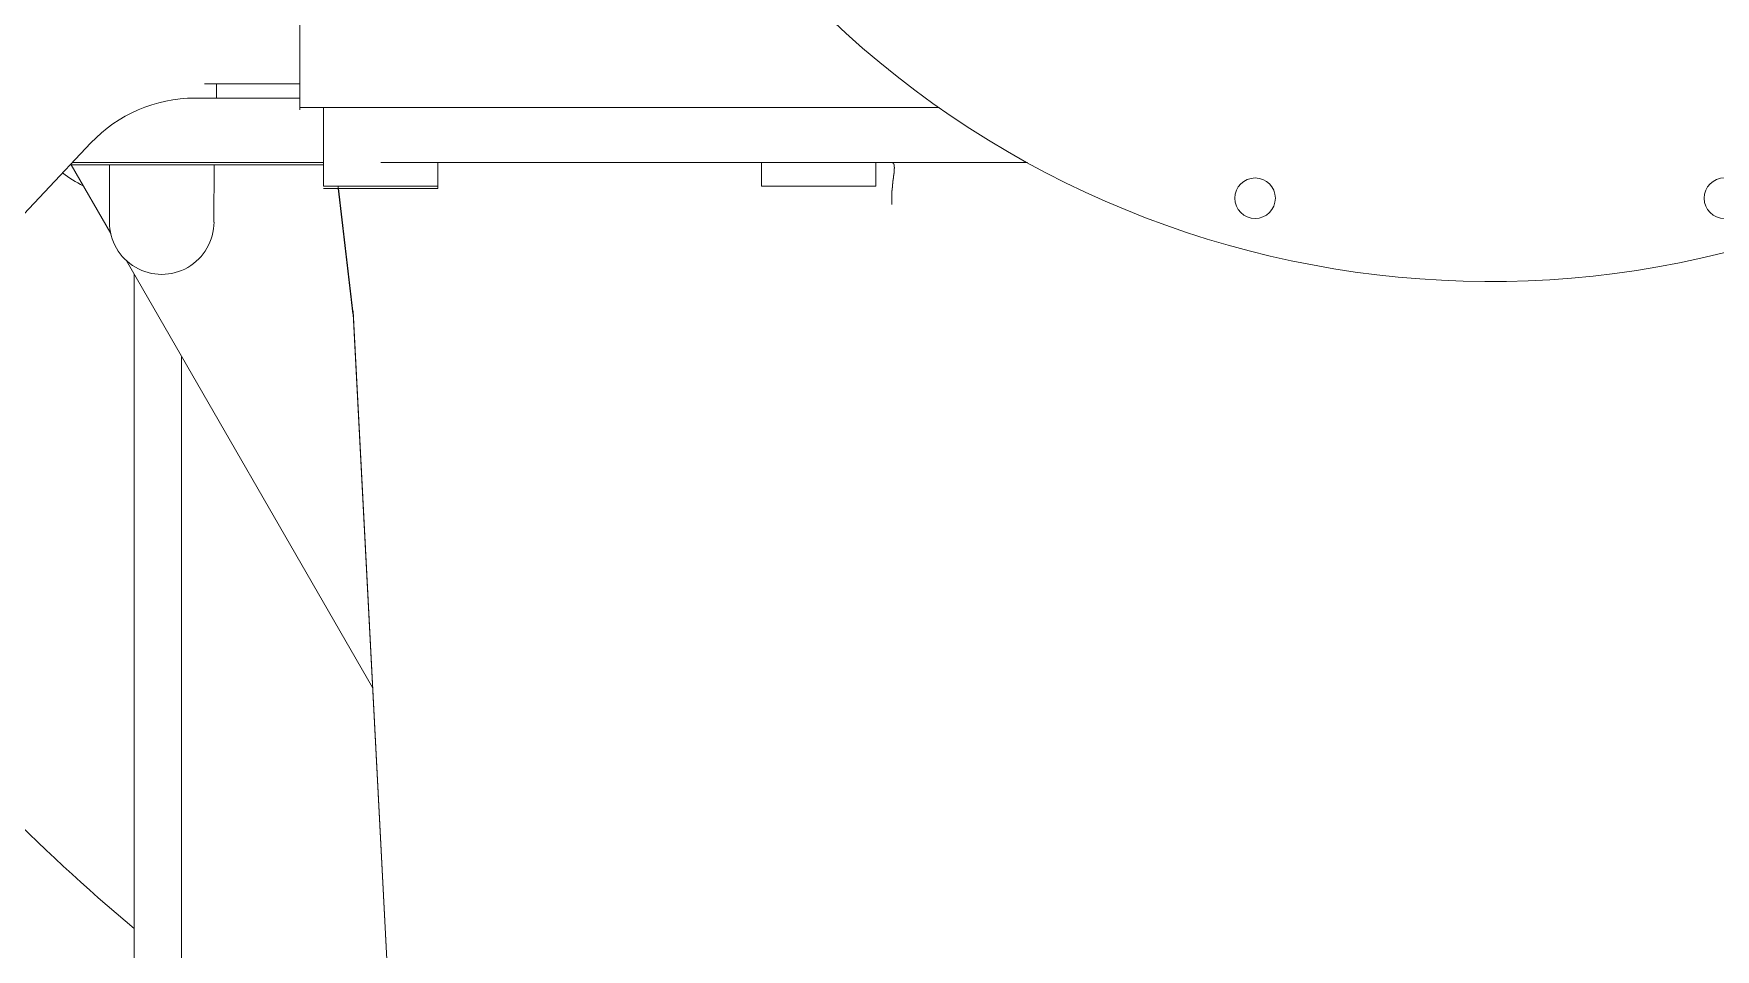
# Model space of a CAD drawing. Header units: millimetres. Extents: x 5194 to 16594, y 329 to 7592.
# Drawn here: x 10590 to 10943.3, y 2971.5 to 3163.7 of the extents above; entities that cross this region are included whole.
import ezdxf

# ---------------------------------------------------------------- set-up
doc = ezdxf.new("R2010")
doc.units = ezdxf.units.MM
doc.header["$MEASUREMENT"] = 0
doc.layers.add('PDF_Geometry', color=7, linetype='Continuous', true_color=0x231f20)

msp = doc.modelspace()

# ---------------------------------------------------------------- linework, layer by layer
at = {"layer": 'PDF_Geometry', "color": 0, "lineweight": 9}
for p, q in [((10645.9, 3147.69), (10645.9, 3279.63)), ((10645.9, 3153.18), (10625.88, 3153.18)), ((10628.39, 3153.18), (10628.39, 3150.19)), ((10645.89, 3150.18), (10623.85, 3150.18)), ((10780.24, 3148.18), (10645.89, 3148.18)), ((10650.88, 3148.17), (10650.88, 3131.67)), ((10602.02, 3140.76), (10569.78, 3106.6)), ((10597.69, 3136.18), (10650.9, 3136.18)), ((10597.84, 3136.18), (10606.18, 3121.74)), ((10650.91, 3136.68), (10598.15, 3136.68)), ((10598.15, 3136.68), (10650.89, 3136.68)), ((10605.9, 3124.18), (10605.9, 3136.19)), ((10627.89, 3136.19), (10627.87, 3124.16)), ((10662.89, 3136.68), (10798.8, 3136.68)), ((10674.88, 3131.67), (10674.88, 3136.68)), ((10674.88, 3131.18), (10674.88, 3136.17)), ((10742.88, 3136.68), (10742.88, 3131.67)), ((10766.91, 3131.67), (10766.91, 3136.68)), ((10770.1, 3136.69), (10770.07, 3136.69)), ((10770.12, 3136.69), (10770.1, 3136.69)), ((10770.16, 3136.69), (10770.12, 3136.69)), ((10770.16, 3136.67), (10770.16, 3136.69)), ((10770.19, 3136.67), (10770.16, 3136.67)), ((10770.21, 3136.67), (10770.19, 3136.67)), ((10770.23, 3136.67), (10770.21, 3136.67)), ((10770.25, 3136.67), (10770.23, 3136.67)), ((10770.25, 3136.65), (10770.25, 3136.67)), ((10770.28, 3136.65), (10770.25, 3136.65)), ((10770.3, 3136.65), (10770.28, 3136.65)), ((10770.32, 3136.65), (10770.3, 3136.65)), ((10770.34, 3136.65), (10770.32, 3136.65)), ((10770.37, 3136.65), (10770.34, 3136.65)), ((10770.37, 3136.63), (10770.37, 3136.65)), ((10770.39, 3136.63), (10770.37, 3136.63)), ((10770.41, 3136.63), (10770.39, 3136.63)), ((10770.41, 3136.6), (10770.41, 3136.63)), ((10770.41, 3136.58), (10770.41, 3136.6)), ((10770.43, 3136.58), (10770.41, 3136.58)), ((10770.46, 3136.58), (10770.43, 3136.58)), ((10770.5, 3136.58), (10770.46, 3136.58)), ((10770.5, 3136.56), (10770.5, 3136.58)), ((10770.5, 3136.54), (10770.5, 3136.56)), ((10770.52, 3136.54), (10770.5, 3136.54)), ((10770.55, 3136.54), (10770.52, 3136.54)), ((10770.55, 3136.51), (10770.55, 3136.54)), ((10770.55, 3136.49), (10770.55, 3136.51)), ((10770.57, 3136.49), (10770.55, 3136.49)), ((10770.57, 3136.47), (10770.57, 3136.49)), ((10770.59, 3136.47), (10770.57, 3136.47)), ((10770.59, 3136.45), (10770.59, 3136.47)), ((10770.61, 3136.45), (10770.59, 3136.45)), ((10770.61, 3136.42), (10770.61, 3136.45)), ((10770.61, 3136.4), (10770.61, 3136.42)), ((10770.64, 3136.4), (10770.61, 3136.4)), ((10770.63, 3133.67), (10770.63, 3133.69)), ((10770.63, 3133.69), (10770.65, 3133.69)), ((10770.63, 3133.64), (10770.63, 3133.67)), ((10770.63, 3133.62), (10770.63, 3133.64)), ((10770.64, 3136.38), (10770.64, 3136.4)), ((10770.64, 3136.36), (10770.64, 3136.38)), ((10770.68, 3136.36), (10770.64, 3136.36)), ((10770.65, 3133.91), (10770.65, 3133.94)), ((10770.65, 3133.94), (10770.69, 3133.94)), ((10770.65, 3133.69), (10770.65, 3133.71)), ((10770.68, 3136.33), (10770.68, 3136.36)), ((10770.68, 3136.31), (10770.68, 3136.33)), ((10770.68, 3136.29), (10770.68, 3136.31)), ((10770.68, 3136.27), (10770.68, 3136.29)), ((10770.73, 3136.27), (10770.68, 3136.27)), ((10770.69, 3134.3), (10770.69, 3134.32)), ((10770.69, 3134.32), (10770.74, 3134.32)), ((10770.69, 3133.94), (10770.69, 3133.96)), ((10770.73, 3136.24), (10770.73, 3136.27)), ((10770.73, 3136.22), (10770.73, 3136.24)), ((10770.73, 3136.2), (10770.73, 3136.22)), ((10770.73, 3136.18), (10770.73, 3136.2)), ((10770.75, 3136.18), (10770.73, 3136.18)), ((10770.74, 3134.72), (10770.74, 3134.75)), ((10770.74, 3134.75), (10770.76, 3134.75)), ((10770.74, 3134.32), (10770.74, 3134.34)), ((10770.75, 3136.15), (10770.75, 3136.18)), ((10770.75, 3136.13), (10770.75, 3136.15)), ((10770.75, 3136.11), (10770.75, 3136.13)), ((10770.75, 3136.09), (10770.75, 3136.11)), ((10770.77, 3136.09), (10770.75, 3136.09)), ((10770.76, 3135.06), (10770.76, 3135.08)), ((10770.76, 3135.08), (10770.78, 3135.08)), ((10770.76, 3134.75), (10770.76, 3134.77)), ((10770.77, 3136.06), (10770.77, 3136.09)), ((10770.77, 3135.93), (10770.77, 3135.95)), ((10770.79, 3135.93), (10770.77, 3135.93)), ((10770.78, 3135.78), (10770.78, 3135.8)), ((10770.78, 3135.76), (10770.78, 3135.78)), ((10770.78, 3135.74), (10770.78, 3135.76)), ((10770.78, 3135.71), (10770.78, 3135.74)), ((10770.78, 3135.69), (10770.78, 3135.71)), ((10770.81, 3135.69), (10770.78, 3135.69)), ((10770.78, 3135.38), (10770.78, 3135.4)), ((10770.78, 3135.4), (10770.81, 3135.4)), ((10770.78, 3135.08), (10770.78, 3135.11)), ((10770.79, 3135.91), (10770.79, 3135.93)), ((10770.79, 3135.88), (10770.79, 3135.91)), ((10770.79, 3135.86), (10770.79, 3135.88)), ((10770.79, 3135.84), (10770.79, 3135.86)), ((10770.79, 3135.82), (10770.79, 3135.84)), ((10770.79, 3135.79), (10770.79, 3135.82)), ((10770.81, 3135.67), (10770.81, 3135.69)), ((10770.81, 3135.4), (10770.81, 3135.42)), ((10650.88, 3131.67), (10674.88, 3131.67)), ((10650.9, 3131.69), (10674.88, 3131.69)), ((10650.9, 3131.18), (10674.88, 3131.18)), ((10657.07, 3105.41), (10653.95, 3131.65)), ((10657.07, 3104.89), (10653.95, 3131.18)), ((10654.01, 3131.18), (10657.07, 3105.41)), ((10742.88, 3131.67), (10766.9, 3131.67)), ((10770.27, 3130.2), (10770.27, 3130.23)), ((10770.27, 3130.23), (10770.29, 3130.23)), ((10770.29, 3130.74), (10770.29, 3130.77)), ((10770.29, 3130.77), (10770.33, 3130.77)), ((10770.29, 3130.23), (10770.29, 3130.25)), ((10770.33, 3131.06), (10770.33, 3131.08)), ((10770.33, 3131.04), (10770.33, 3131.06)), ((10770.33, 3130.79), (10770.33, 3130.81)), ((10770.33, 3130.77), (10770.33, 3130.79)), ((10770.36, 3131.35), (10770.36, 3131.37)), ((10770.36, 3131.37), (10770.38, 3131.37)), ((10770.36, 3131.33), (10770.36, 3131.35)), ((10770.38, 3131.69), (10770.4, 3131.71)), ((10770.38, 3131.67), (10770.38, 3131.69)), ((10770.38, 3131.64), (10770.38, 3131.67)), ((10770.38, 3131.62), (10770.38, 3131.64)), ((10770.38, 3131.6), (10770.38, 3131.62)), ((10770.38, 3131.58), (10770.38, 3131.6)), ((10770.38, 3131.4), (10770.38, 3131.42)), ((10770.38, 3131.37), (10770.38, 3131.4)), ((10770.4, 3131.82), (10770.4, 3131.85)), ((10770.4, 3131.85), (10770.42, 3131.85)), ((10770.4, 3131.8), (10770.4, 3131.82)), ((10770.4, 3131.78), (10770.4, 3131.8)), ((10770.4, 3131.76), (10770.4, 3131.78)), ((10770.4, 3131.73), (10770.4, 3131.76)), ((10770.4, 3131.71), (10770.4, 3131.73)), ((10770.42, 3132.16), (10770.42, 3132.18)), ((10770.42, 3132.18), (10770.45, 3132.18)), ((10770.42, 3131.85), (10770.42, 3131.87)), ((10770.45, 3132.27), (10770.45, 3132.3)), ((10770.45, 3132.3), (10770.47, 3132.3)), ((10770.45, 3132.25), (10770.45, 3132.27)), ((10770.45, 3132.23), (10770.45, 3132.25)), ((10770.45, 3132.21), (10770.45, 3132.23)), ((10770.45, 3132.18), (10770.45, 3132.21)), ((10770.47, 3132.54), (10770.47, 3132.57)), ((10770.47, 3132.57), (10770.51, 3132.57)), ((10770.47, 3132.3), (10770.47, 3132.32)), ((10770.51, 3132.83), (10770.51, 3132.86)), ((10770.51, 3132.86), (10770.54, 3132.86)), ((10770.51, 3132.57), (10770.51, 3132.59)), ((10770.54, 3132.95), (10770.56, 3132.97)), ((10770.54, 3132.92), (10770.54, 3132.95)), ((10770.54, 3132.9), (10770.54, 3132.92)), ((10770.54, 3132.88), (10770.54, 3132.9)), ((10770.54, 3132.86), (10770.54, 3132.88)), ((10770.56, 3133.22), (10770.58, 3133.24)), ((10770.56, 3133.19), (10770.56, 3133.22)), ((10770.56, 3133.17), (10770.56, 3133.19)), ((10770.56, 3133.15), (10770.56, 3133.17)), ((10770.56, 3133.13), (10770.56, 3133.15)), ((10770.56, 3133.1), (10770.56, 3133.13)), ((10770.56, 3133.08), (10770.56, 3133.1)), ((10770.56, 3133.06), (10770.56, 3133.08)), ((10770.56, 3133.04), (10770.56, 3133.06)), ((10770.56, 3133.01), (10770.56, 3133.04)), ((10770.56, 3132.99), (10770.56, 3133.01)), ((10770.56, 3132.97), (10770.56, 3132.99)), ((10770.58, 3133.31), (10770.58, 3133.33)), ((10770.58, 3133.33), (10770.6, 3133.33)), ((10770.58, 3133.28), (10770.58, 3133.31)), ((10770.58, 3133.26), (10770.58, 3133.28)), ((10770.58, 3133.24), (10770.58, 3133.26)), ((10770.6, 3133.53), (10770.6, 3133.55)), ((10770.6, 3133.55), (10770.63, 3133.55)), ((10770.6, 3133.33), (10770.6, 3133.35)), ((10770.63, 3133.6), (10770.63, 3133.62)), ((10770.63, 3133.58), (10770.63, 3133.6)), ((10770.63, 3133.55), (10770.63, 3133.58)), ((10770.24, 3129.78), (10770.24, 3129.8)), ((10770.24, 3129.8), (10770.27, 3129.8)), ((10770.24, 3129.75), (10770.24, 3129.78)), ((10770.24, 3128.83), (10770.24, 3128.85)), ((10770.24, 3128.81), (10770.24, 3128.83)), ((10770.24, 3128.79), (10770.24, 3128.81)), ((10770.24, 3128.36), (10770.24, 3128.38)), ((10770.24, 3128.34), (10770.24, 3128.36)), ((10770.24, 3128.31), (10770.24, 3128.34)), ((10770.24, 3128.29), (10770.24, 3128.31)), ((10770.24, 3128.27), (10770.24, 3128.29)), ((10770.24, 3128.25), (10770.24, 3128.27)), ((10770.24, 3128.22), (10770.24, 3128.25)), ((10770.24, 3128.2), (10770.24, 3128.22)), ((10770.24, 3128.18), (10770.24, 3128.2)), ((10770.27, 3128.16), (10770.24, 3128.18)), ((10770.27, 3129.8), (10770.27, 3129.82)), ((10770.27, 3128.13), (10770.27, 3128.16)), ((10770.27, 3128.11), (10770.27, 3128.13)), ((10770.27, 3127.93), (10770.27, 3127.95)), ((10770.27, 3127.91), (10770.27, 3127.93)), ((10770.27, 3127.89), (10770.27, 3127.91)), ((10770.27, 3127.86), (10770.27, 3127.89)), ((10609.42, 3116.12), (10661.19, 3026.47)), ((10611.09, 2778.68), (10611.09, 3113.21)), ((10657.08, 3105.41), (10674.62, 2770.79)), ((10674.62, 2770.79), (10657.08, 3105.41)), ((10674.62, 2770.31), (10657.08, 3104.88)), ((10621.08, 2778.68), (10621.08, 3095.89))]:
    msp.add_line(p, q, dxfattribs=at)
for centre, major_axis, start_param, end_param in [((10895.87, 3313.14), (142.46, 142.46), 3.071421, 8.971099), ((10623.84, 3120.22), (21.19, 21.19), 0.785147, 1.600932), ((10611.77, 3154.68), (-18.09, 18.09), 1.695917, 1.894574), ((10846.58, 3129.16), (3.01, 3.01), 5.497787, 11.780972), ((10945.18, 3129.15), (-3.02, 3.02), 3.926991, 10.210176), ((10616.89, 3124.16), (-7.77, 7.77), 0.784265, 3.926815), ((10895.72, 3313.07), (312.06, 312.06), 2.867388, 3.22599)]:
    msp.add_ellipse(centre, major_axis=major_axis, ratio=1, start_param=start_param, end_param=end_param, dxfattribs=at)
for points in [[(10770.65, 3133.71), (10770.65, 3133.78), (10770.65, 3133.85), (10770.65, 3133.91)], [(10770.69, 3133.96), (10770.69, 3134.07), (10770.69, 3134.18), (10770.69, 3134.3)], [(10770.74, 3134.34), (10770.74, 3134.48), (10770.74, 3134.59), (10770.74, 3134.72)], [(10770.76, 3134.77), (10770.76, 3134.86), (10770.76, 3134.97), (10770.76, 3135.06)], [(10770.77, 3135.95), (10770.77, 3136), (10770.77, 3136.02), (10770.77, 3136.06)], [(10770.78, 3135.11), (10770.78, 3135.2), (10770.78, 3135.29), (10770.78, 3135.38)], [(10770.81, 3135.42), (10770.81, 3135.51), (10770.81, 3135.58), (10770.81, 3135.67)], [(10770.27, 3129.82), (10770.27, 3129.96), (10770.27, 3130.07), (10770.27, 3130.2)], [(10770.29, 3130.25), (10770.29, 3130.41), (10770.29, 3130.59), (10770.29, 3130.74)], [(10770.33, 3131.08), (10770.33, 3131.26), (10770.38, 3131.1), (10770.36, 3131.33)], [(10770.33, 3130.81), (10770.33, 3130.88), (10770.33, 3130.97), (10770.33, 3131.04)], [(10770.38, 3131.42), (10770.38, 3131.46), (10770.38, 3131.53), (10770.38, 3131.58)], [(10770.42, 3131.87), (10770.42, 3131.96), (10770.42, 3132.07), (10770.42, 3132.16)], [(10770.47, 3132.32), (10770.47, 3132.39), (10770.47, 3132.48), (10770.47, 3132.54)], [(10770.51, 3132.59), (10770.51, 3132.68), (10770.51, 3132.75), (10770.51, 3132.83)], [(10770.6, 3133.35), (10770.6, 3133.42), (10770.6, 3133.46), (10770.6, 3133.53)], [(10770.24, 3128.85), (10770.24, 3129.15), (10770.24, 3129.46), (10770.24, 3129.75)], [(10770.24, 3128.38), (10770.24, 3128.52), (10770.24, 3128.65), (10770.24, 3128.79)], [(10770.27, 3127.95), (10770.27, 3128), (10770.27, 3128.07), (10770.27, 3128.11)]]:
    msp.add_open_spline(points, degree=3, dxfattribs=at)

doc.saveas('drawing.dxf')
